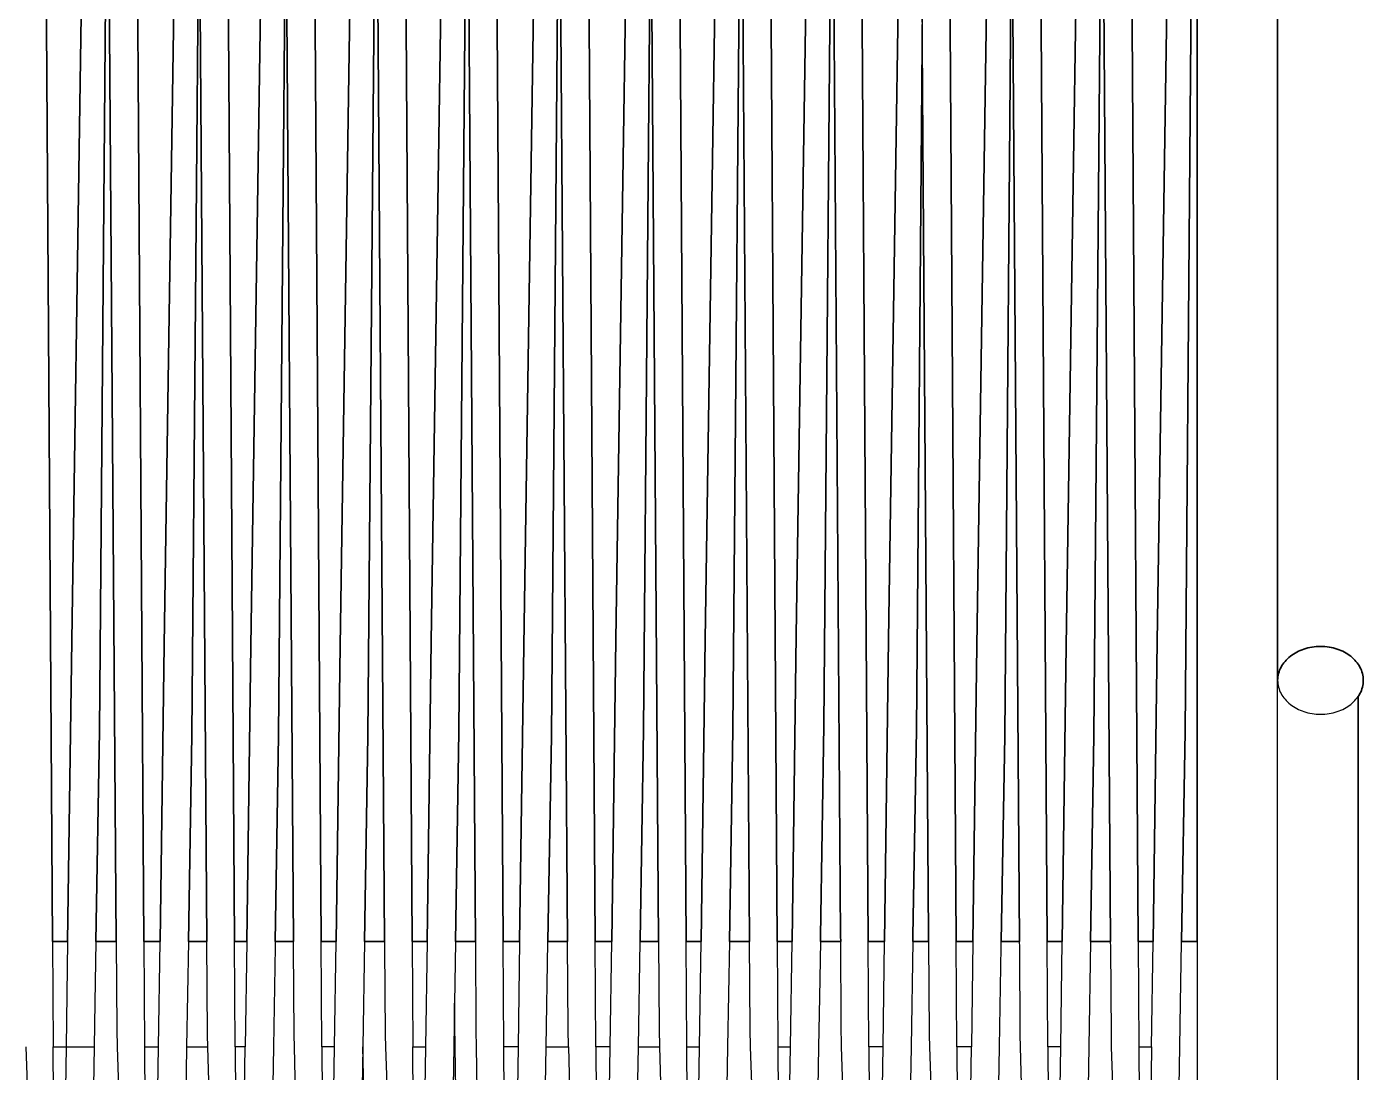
# Model space of a CAD drawing. Header units: millimetres. Extents: x 0 to 1881, y -1115 to 723.
# Drawn here: x 425.9 to 705.2, y -760.8 to -542.4 of the extents above; entities that cross this region are included whole.
import ezdxf

# ---------------------------------------------------------------- set-up
doc = ezdxf.new("R2010")
doc.units = ezdxf.units.MM
doc.layers.add('Blocks', color=7, linetype='Continuous')
doc.layers.add('Blocks$Inner', color=7, linetype='Continuous', lineweight=25, true_color=0x007f00)
doc.layers.add('Blocks$Outline', color=7, linetype='Continuous', lineweight=35, true_color=0xff3f3f)

# ---------------------------------------------------------------- blocks, each defined once
blk = doc.blocks.new('PK4 Lounge Chair Back')
at = {"layer": 'Blocks$Inner'}
for p, q in [((687.31, 245.1), (687.31, 683.27)), ((448.4, 679.05), (450.34, 381.58)), ((601.75, 381.58), (599.81, 679.99)), ((469.45, 359.6), (469.31, 381.58)), ((471.91, 381.58), (471.58, 359.6)), ((481.67, 380.46), (481.66, 381.58)), ((490.24, 359.6), (490.57, 381.58)), ((496.49, 381.58), (496.12, 359.6)), ((591.75, 381.58), (596, 381.58)), ((623.64, 381.58), (623.31, 359.6)), ((641.97, 359.6), (642.3, 381.58)), ((652.41, 381.58), (648.22, 381.58)), ((667.22, 381.58), (670.51, 381.58)), ((450.48, 359.6), (451.23, 245.1)), ((459.32, 359.6), (463.72, 359.6)), ((507.34, 245.1), (506.59, 359.6)), ((515.44, 359.6), (515.13, 359.6)), ((528.58, 359.6), (525.62, 359.6)), ((539.11, 359.6), (542.21, 245.1)), ((583.68, 245.1), (585.51, 359.6)), ((660.98, 359.6), (659.16, 245.1))]:
    blk.add_line(p, q, dxfattribs=at)
for points in [[(480.05, 604.49), (481.66, 381.58), (477.83, 381.58), (478.54, 424.51), (480.05, 604.49)], [(500.69, 381.58), (496.49, 381.58), (497.2, 424.51), (498.9, 627.72)], [(506.44, 381.58), (504.5, 679.46)], [(612.21, 679.56), (613.01, 568.94), (614.36, 382.66), (614.37, 381.58), (614.51, 362.01), (614.55, 359.6), (618.55, 245.1)], [(667.14, 271.84), (666.27, 274.54), (665.48, 276.69), (666.86, 359.6), (667.01, 368.66), (667.22, 381.4), (667.22, 381.58), (667.95, 425.42), (670.07, 682.55)], [(670.51, 683.27), (670.51, 381.58), (670.51, 381.4), (670.51, 359.6), (670.51, 245.1), (669.6, 245.1), (669.53, 245.1), (668.99, 237.96), (668.6, 234.81), (668.12, 232.08)], [(431.31, 381.58), (429.37, 679.22), (429.3, 679.39), (429.23, 679.56), (429.3, 679.39), (429.37, 679.22), (429.43, 679.1)], [(453.78, 381.58), (454.61, 443.54), (458.17, 677.73), (458.37, 677.82), (458.57, 677.91), (458.76, 678.02), (458.95, 678.15), (459.14, 678.29), (459.31, 678.44), (459.48, 678.61), (459.65, 678.79)], [(467.36, 679.19), (469.31, 381.58), (471.91, 381.58), (472.75, 443.36), (476.31, 677.54)], [(487.57, 359.6), (488.31, 245.1), (488.42, 245.1), (490.24, 359.6), (487.57, 359.6), (487.42, 381.58), (485.48, 679.46), (485.63, 679.75)], [(499.33, 678.74), (498.9, 627.72), (500.69, 381.58), (500.69, 380.49), (500.83, 362.01), (500.86, 359.6), (504.88, 245.1), (499.13, 245.1), (498.86, 245.1), (498.38, 237.5), (498, 234.1)], [(521.64, 245.1), (519.9, 359.6), (519.85, 362.92), (519.72, 381.4), (519.71, 381.58), (517.92, 628.63), (518.34, 678.75), (518.46, 678.58)], [(517.55, 680.3), (517.92, 628.63), (516.23, 425.42), (515.5, 381.58), (519.71, 381.58)], [(521.85, 677.84), (522.03, 677.93), (522.2, 678.04), (522.37, 678.15), (522.53, 678.28), (522.69, 678.41), (522.85, 678.56), (523, 678.72), (523.14, 678.89), (523.28, 679.07), (523.41, 679.27), (523.53, 679.47), (525.47, 381.58)], [(534.46, 359.6), (534.82, 381.4), (534.83, 381.58), (538.92, 381.58), (537.18, 621.12), (537.66, 678.3), (537.58, 678.38), (537.51, 678.46), (537.44, 678.55), (537.37, 678.64), (537.3, 678.73), (537.24, 678.83), (537.18, 678.93), (537.12, 679.04), (537.07, 679.15), (537.01, 679.26), (536.91, 679.5), (536.83, 679.75), (536.76, 680.02), (536.68, 680.37), (536.66, 680.55), (536.63, 680.74)], [(534.83, 381.58), (535.54, 424.51), (537.18, 621.12), (536.76, 680.02)], [(544.82, 359.6), (544.68, 381.58), (542.73, 679.98), (542.63, 679.75), (542.52, 679.54), (542.41, 679.33), (542.28, 679.14), (542.15, 678.95)], [(553.71, 359.6), (554.08, 381.58), (557.94, 381.58), (557.94, 381.73), (556.32, 605.77)], [(554.08, 381.58), (554.08, 381.76), (554.82, 425.78), (556.32, 605.77), (555.78, 680.02), (555.82, 679.86), (555.87, 679.7)], [(563.85, 359.6), (566.5, 359.6), (566.83, 381.58), (563.7, 381.58), (561.76, 679.98)], [(566.83, 381.58), (567.68, 444.62), (571.22, 677.55)], [(575.22, 678.92), (575.28, 678.83), (575.33, 678.74), (575.39, 678.65), (575.33, 678.74), (575.28, 678.83), (575.22, 678.92), (575.12, 679.11), (575.03, 679.32), (574.94, 679.54), (574.87, 679.78), (574.8, 680.02), (575.17, 628.99), (573.48, 425.78), (572.74, 381.58)], [(582.72, 381.58), (582.87, 359.6), (585.51, 359.6), (585.84, 381.58), (582.72, 381.58), (580.78, 679.98)], [(603.01, 245.1), (604.84, 359.6), (605.17, 381.58), (606.02, 444.62), (609.56, 677.57)], [(620.27, 359.6), (620.13, 381.58), (618.19, 678.99), (618.08, 678.85), (617.96, 678.72), (617.85, 678.59), (617.73, 678.47)], [(620.13, 381.58), (623.64, 381.58), (624.47, 443.36), (628.03, 677.55)], [(639.29, 359.6), (639.15, 381.58), (637.21, 678.99)], [(649.73, 678.78), (649.82, 678.9), (649.92, 679.02), (650.01, 679.15), (650.09, 679.28), (650.25, 679.56), (650.63, 627.72), (648.93, 424.51), (648.22, 381.58), (647.85, 359.6), (646.44, 274.91)], [(656.6, 245.1), (652.59, 359.6), (652.56, 362.01), (652.42, 380.49), (652.41, 381.58), (650.63, 627.72), (651.06, 679.31)], [(656.23, 678.99), (658.17, 381.58)], [(425.73, 359.6), (429.75, 245.1)], [(438.84, 677.62), (435.3, 444.44), (434.45, 381.58), (431.31, 381.58), (431.46, 359.6), (434.12, 359.6), (432.3, 245.1), (432.2, 245.1)], [(444.58, 381.58), (440.36, 381.58), (441.09, 425.6), (442.79, 628.81), (443.2, 677.91), (443.09, 677.98), (442.99, 678.05), (442.89, 678.13), (442.79, 678.21), (442.69, 678.3), (442.6, 678.39), (442.51, 678.49), (442.43, 678.6), (442.79, 628.81), (444.58, 381.58), (444.72, 363.1), (444.77, 359.6), (448.55, 245.1)], [(461.39, 678.59), (461.92, 605.77), (460.41, 424.7), (459.69, 381.58), (459.32, 359.6), (459.06, 343.95), (457.93, 276.1), (457.93, 275.04), (457.38, 263.94), (455.12, 245.1), (451.63, 245.1), (453.45, 359.6)], [(462.83, 677.61), (462.67, 677.66), (462.52, 677.71), (461.92, 605.77), (463.55, 381.58), (463.58, 381.58)], [(494.49, 677.64), (494.61, 677.61), (494.73, 677.59), (494.85, 677.57), (494.97, 677.55), (491.41, 443.36), (490.57, 381.58), (487.42, 381.58)], [(513.62, 677.61), (513.73, 677.59), (513.85, 677.57), (513.97, 677.56), (510.43, 444.26), (509.58, 381.58), (509.25, 359.6)], [(533.44, 677.55), (533.31, 677.54), (529.75, 443.36), (528.91, 381.58)], [(552.93, 677.64), (552.8, 677.61), (552.68, 677.59), (552.56, 677.57), (549.02, 444.62), (548.17, 381.58)], [(576.97, 381.58), (576.96, 381.76), (575.17, 628.99), (575.58, 678.41), (575.65, 678.34), (575.72, 678.27), (575.8, 678.2)], [(585.84, 381.58), (586.7, 445.53), (590.22, 677.55), (590.1, 677.55), (589.97, 677.56), (589.84, 677.58), (589.72, 677.6), (589.59, 677.63), (589.47, 677.66), (589.35, 677.7), (589.23, 677.75), (589.11, 677.8), (588.99, 677.86)], [(611.08, 381.58), (611.1, 382.66), (611.81, 425.78), (613.01, 568.94), (613.92, 678.1), (613.8, 678.2), (613.68, 678.31)], [(639.15, 381.58), (642.3, 381.58), (643.13, 443.36), (646.7, 677.6)], [(661.31, 381.58), (662.16, 444.26), (665.7, 677.6), (665.6, 677.63), (665.49, 677.66), (665.38, 677.69), (665.28, 677.73), (665.18, 677.78), (665.08, 677.82), (664.98, 677.88), (664.88, 677.93)], [(604.84, 359.6), (601.9, 359.6), (602.64, 245.11)], [(600, 245.11), (596.19, 359.6), (596.12, 364.19), (596, 381.58), (595.99, 382.66), (594.19, 629.9), (592.5, 426.69), (591.76, 382.66), (591.75, 381.58), (591.55, 369.92), (591.38, 359.6), (590.02, 277.95)], [(704.15, 432.88), (704.15, 245.1), (687.35, 245.1)], [(434.45, 381.58), (434.12, 359.6), (439.99, 359.6)], [(440.36, 381.58), (440.15, 368.83), (439.99, 359.6), (438.61, 276.87)], [(467.09, 245.1), (463.72, 359.6), (463.69, 362.01), (463.55, 381.58), (459.69, 381.58)], [(477.83, 381.58), (477.81, 380.49), (477.46, 359.6), (477.26, 347.65)], [(485.67, 231.1), (485.1, 242.98), (484.95, 245.1), (484.07, 255.62), (481.84, 359.6), (481.8, 362.01), (481.67, 380.46), (481.58, 380.49)], [(509.58, 381.58), (506.44, 381.58), (506.59, 359.6), (509.25, 359.6), (507.43, 245.1)], [(515.5, 381.58), (515.49, 381.4), (515.28, 368.66)], [(526.36, 245.1), (525.62, 359.6), (525.47, 381.58), (528.91, 381.58), (528.58, 359.6), (526.76, 245.1), (526.36, 245.1), (523.67, 245.1), (523.75, 243.89), (524.26, 232.82), (524.3, 231.1)], [(537.09, 231.69), (537.09, 231.61), (537.1, 231.54), (537.12, 231.39), (537.16, 231.1), (535.16, 231.1), (535.3, 231.59), (535.41, 232.08), (535.78, 234.06), (536.09, 236.27), (536.59, 241.27), (536.83, 245.1), (537.04, 255.62), (536.9, 258.89), (536.57, 262.03), (536.1, 265.01), (535.51, 267.8), (535.09, 286.98), (534.2, 343.77), (534.46, 359.6), (539.11, 359.6), (539.05, 363.28), (538.92, 381.32), (538.92, 381.58)], [(547.84, 359.6), (544.82, 359.6), (545.57, 245.1), (546.02, 245.1), (547.84, 359.6), (548.17, 381.58), (544.68, 381.58)], [(557.94, 381.58), (558.08, 363.28), (558.13, 359.6)], [(564.59, 245.1), (563.85, 359.6), (563.7, 381.58)], [(581.24, 245.1), (577.16, 359.6), (577.1, 363.28), (576.97, 381.58), (573.03, 381.58), (572.74, 381.58), (572.37, 359.6), (570.98, 276.18), (571.94, 273.57), (572.99, 270.19), (571.94, 273.57), (570.98, 276.18), (570.94, 276.01), (570.89, 275.81), (570.8, 275.33), (570.61, 274.21), (570.68, 269.36), (570.52, 263.55), (569.9, 255.79), (568.58, 245.1), (564.68, 245.1)], [(601.9, 359.6), (601.75, 381.58), (605.17, 381.58)], [(614.37, 381.58), (611.08, 381.58), (610.71, 359.6), (610.47, 345.04), (609.34, 277.18), (610.54, 273.65), (611.17, 271.49), (611.77, 269.11), (611.36, 288.25), (610.47, 345.04)], [(631.55, 258.13), (631.2, 261.4), (630.69, 264.49), (630.06, 267.37), (628.91, 271.56), (627.78, 274.87), (628.91, 271.56), (630.06, 267.37), (629.68, 285.17), (628.99, 347.65), (629.19, 359.6), (629.54, 380.49), (629.56, 381.58)], [(641.66, 231.1), (637.4, 231.1), (637.31, 234.59), (636.83, 242.98), (636.67, 245.1), (633.57, 359.6), (633.53, 362.01), (633.4, 380.46), (633.39, 381.58)], [(429.75, 245.1), (432.2, 245.1), (431.46, 359.6)], [(470.2, 245.1), (470.07, 263.98), (471.58, 359.6), (469.45, 359.6), (470.07, 263.98), (469.76, 245.1)], [(498.99, 253.81), (498.85, 257.15), (498.51, 260.36), (497.88, 285.17), (496.12, 359.6), (494.71, 274.91), (494.71, 272.04), (494.36, 262.64), (492.48, 245.1)], [(552.32, 276.14), (553.45, 272.82), (554.61, 268.64), (554.23, 286.44), (553.53, 348.92), (553.71, 359.6), (558.13, 359.6), (561.31, 245.1), (564.59, 245.1), (564.68, 245.1), (566.5, 359.6)], [(582.87, 359.6), (583.62, 245.1), (583.68, 245.1), (587.34, 245.1)], [(658.32, 359.6), (659.06, 245.1), (659.16, 245.1), (662.98, 245.1), (662.2, 240.38), (661.36, 236.37), (661.03, 234.91), (660.78, 233.54), (660.61, 232.27), (660.56, 231.67), (660.53, 231.1), (657.33, 231.1)]]:
    blk.add_lwpolyline(points, dxfattribs=at)
for points in [[(633.39, 381.58), (631.77, 604.49), (630.27, 424.51), (629.56, 381.58)], [(696.75, 443.21), (696.29, 443.22), (695.83, 443.21), (695.38, 443.18), (694.93, 443.14), (694.49, 443.08), (694.06, 443), (693.64, 442.9), (693.22, 442.79), (692.81, 442.66), (692.42, 442.52), (692.03, 442.36), (691.65, 442.19), (691.29, 442.01), (690.94, 441.81), (690.6, 441.6), (690.27, 441.38), (689.96, 441.14), (689.66, 440.89), (689.38, 440.64), (689.11, 440.37), (688.86, 440.09), (688.62, 439.8), (688.4, 439.51), (688.2, 439.2), (688.02, 438.89), (687.86, 438.56), (687.72, 438.23), (687.6, 437.9), (687.5, 437.55), (687.42, 437.2), (687.36, 436.85), (687.32, 436.49), (687.31, 436.12), (687.32, 435.76), (687.36, 435.4), (687.42, 435.04), (687.5, 434.69), (687.6, 434.35), (687.72, 434.01), (687.86, 433.68), (688.02, 433.36), (688.2, 433.05), (688.4, 432.74), (688.62, 432.44), (688.86, 432.16), (689.11, 431.88), (689.38, 431.61), (689.66, 431.35), (689.96, 431.11), (690.27, 430.87), (690.6, 430.65), (690.94, 430.44), (691.29, 430.24), (691.65, 430.06), (692.03, 429.88), (692.42, 429.73), (692.81, 429.59), (693.22, 429.46), (693.64, 429.35), (694.06, 429.25), (694.49, 429.17), (694.93, 429.11), (695.38, 429.06), (695.83, 429.04), (696.29, 429.03), (696.75, 429.04), (697.2, 429.06), (697.65, 429.11), (698.09, 429.17), (698.52, 429.25), (698.94, 429.35), (699.36, 429.46), (699.76, 429.59), (700.15, 429.73), (700.54, 429.88), (700.91, 430.06), (701.27, 430.24), (701.62, 430.44), (701.96, 430.65), (702.28, 430.87), (702.59, 431.11), (702.89, 431.35), (703.17, 431.61), (703.43, 431.88), (703.68, 432.16), (703.91, 432.44), (704.13, 432.74), (704.32, 433.05), (704.5, 433.36), (704.66, 433.68), (704.8, 434.01), (704.92, 434.35), (705.02, 434.69), (705.1, 435.04), (705.15, 435.4), (705.19, 435.76), (705.2, 436.12), (705.19, 436.49), (705.15, 436.85), (705.1, 437.2), (705.02, 437.55), (704.92, 437.9), (704.8, 438.23), (704.66, 438.56), (704.5, 438.89), (704.32, 439.2), (704.13, 439.51), (703.91, 439.8), (703.68, 440.09), (703.43, 440.37), (703.17, 440.64), (702.89, 440.89), (702.59, 441.14), (702.28, 441.38), (701.96, 441.6), (701.62, 441.81), (701.27, 442.01), (700.91, 442.19), (700.54, 442.36), (700.15, 442.52), (699.76, 442.66), (699.36, 442.79), (698.94, 442.9), (698.52, 443), (698.09, 443.08), (697.65, 443.14), (697.2, 443.18)], [(453.78, 381.58), (450.34, 381.58), (450.48, 359.6), (453.45, 359.6)], [(661.31, 381.58), (658.17, 381.58), (658.32, 359.6), (660.98, 359.6)], [(513.75, 276.69), (514.54, 274.54), (515.42, 271.84), (516.29, 268.66), (517.06, 265.08), (516.54, 286.98), (515.44, 359.6), (515.28, 368.66), (515.13, 359.6)], [(623.31, 359.6), (620.27, 359.6), (621.02, 245.1), (621.49, 245.1)], [(640.15, 245.1), (641.97, 359.6), (639.29, 359.6), (640.04, 245.1)]]:
    blk.add_lwpolyline(points, close=True, dxfattribs=at)
at = {"layer": 'Blocks$Outline'}
for points in [[(667.22, 381.58), (667.95, 425.42), (670.07, 682.53)], [(670.51, 683.27), (670.51, 381.58)], [(687.31, 436.12), (687.31, 683.27)], [(431.31, 381.58), (429.37, 679.22)], [(450.34, 381.58), (448.4, 679.05)], [(476.31, 677.54), (472.75, 443.36), (471.91, 381.58), (469.31, 381.58), (467.36, 679.19)], [(487.42, 381.58), (485.48, 679.46)], [(506.44, 381.58), (504.5, 679.46), (504.58, 679.6), (504.65, 679.75), (504.72, 679.9), (504.78, 680.06), (504.84, 680.22), (504.9, 680.39), (505, 680.74)], [(525.47, 381.58), (523.53, 679.47)], [(544.68, 381.58), (542.73, 679.98)], [(566.83, 381.58), (563.7, 381.58), (561.76, 679.98)], [(571.22, 677.55), (567.68, 444.62), (566.83, 381.58)], [(585.84, 381.58), (582.72, 381.58), (580.78, 679.98)], [(601.75, 381.58), (599.81, 679.99)], [(609.56, 677.57), (606.02, 444.62), (605.17, 381.58)], [(620.13, 381.58), (618.19, 678.99)], [(628.03, 677.55), (624.47, 443.36), (623.64, 381.58), (620.13, 381.58)], [(639.15, 381.58), (637.21, 678.99)], [(658.17, 381.58), (656.23, 678.99)], [(438.84, 677.62), (435.3, 444.44), (434.45, 381.58), (431.31, 381.58)], [(458.17, 677.73), (454.61, 443.54), (453.78, 381.58)], [(494.49, 677.64), (494.61, 677.61), (494.73, 677.59), (494.85, 677.57), (494.97, 677.55), (491.41, 443.36), (490.57, 381.58), (487.42, 381.58)], [(513.85, 677.57), (513.97, 677.56), (510.43, 444.26), (509.58, 381.58)], [(533.31, 677.54), (529.75, 443.36), (528.91, 381.58)], [(552.56, 677.57), (549.02, 444.62), (548.17, 381.58)], [(588.99, 677.86), (589.11, 677.8), (589.23, 677.75), (589.35, 677.7), (589.47, 677.66), (589.59, 677.63), (589.72, 677.6), (589.84, 677.58), (589.97, 677.56), (590.1, 677.55), (590.22, 677.55), (586.7, 445.53), (585.84, 381.58)], [(646.7, 677.6), (643.13, 443.36), (642.3, 381.58), (639.15, 381.58)], [(665.38, 677.69), (665.49, 677.66), (665.6, 677.63), (665.7, 677.6), (662.16, 444.26), (661.31, 381.58)], [(444.58, 381.58), (440.36, 381.58), (441.09, 425.6), (442.79, 628.81)], [(442.79, 628.81), (444.58, 381.58)], [(519.71, 381.58), (515.5, 381.58), (516.23, 425.42), (517.92, 628.63)], [(517.92, 628.63), (519.71, 381.58)], [(572.74, 381.58), (573.48, 425.78), (575.17, 628.99)], [(575.17, 628.99), (576.96, 381.76), (576.97, 381.58)], [(591.75, 381.58), (591.76, 382.66), (592.5, 426.69), (594.19, 629.9), (595.99, 382.66), (596, 381.58)], [(500.69, 381.58), (496.49, 381.58), (497.2, 424.51), (498.9, 627.72)], [(498.9, 627.72), (500.69, 381.58)], [(648.22, 381.58), (648.93, 424.51), (650.63, 627.72)], [(650.63, 627.72), (652.41, 381.58)], [(537.18, 621.12), (538.92, 381.58), (534.83, 381.58)], [(534.83, 381.58), (535.54, 424.51), (537.18, 621.12)], [(459.69, 381.58), (460.41, 424.7), (461.92, 605.77)], [(461.92, 605.77), (463.55, 381.58)], [(556.32, 605.77), (557.94, 381.73), (557.94, 381.58), (554.08, 381.58)], [(554.08, 381.58), (554.08, 381.76), (554.82, 425.78), (556.32, 605.77)], [(611.08, 381.58), (611.1, 382.66), (611.81, 425.78), (613.01, 568.94)], [(613.01, 568.94), (614.36, 382.66), (614.37, 381.58)], [(696.75, 443.21), (696.29, 443.22), (695.83, 443.21), (695.38, 443.18), (694.93, 443.14), (694.49, 443.08), (694.06, 443), (693.64, 442.9), (693.22, 442.79), (692.81, 442.66), (692.42, 442.52), (692.03, 442.36), (691.65, 442.19), (691.29, 442.01), (690.94, 441.81), (690.6, 441.6), (690.27, 441.38), (689.96, 441.14), (689.66, 440.89), (689.38, 440.64), (689.11, 440.37), (688.86, 440.09), (688.62, 439.8), (688.4, 439.51), (688.2, 439.2), (688.02, 438.89), (687.86, 438.56), (687.72, 438.23), (687.6, 437.9), (687.5, 437.55), (687.42, 437.2), (687.36, 436.85), (687.32, 436.49), (687.31, 436.12)], [(704.15, 432.78), (704.32, 433.05), (704.5, 433.36), (704.66, 433.68), (704.8, 434.01), (704.92, 434.35), (705.02, 434.69), (705.1, 435.04), (705.15, 435.4), (705.19, 435.76), (705.2, 436.12), (705.19, 436.49), (705.15, 436.85), (705.1, 437.2), (705.02, 437.55), (704.92, 437.9), (704.8, 438.23), (704.66, 438.56), (704.5, 438.89), (704.32, 439.2), (704.13, 439.51), (703.91, 439.8), (703.68, 440.09), (703.43, 440.37), (703.17, 440.64), (702.89, 440.89), (702.59, 441.14), (702.28, 441.38), (701.96, 441.6), (701.62, 441.81), (701.27, 442.01), (700.91, 442.19), (700.54, 442.36), (700.15, 442.52), (699.76, 442.66), (699.36, 442.79), (698.94, 442.9), (698.52, 443), (698.09, 443.08), (697.65, 443.14), (697.2, 443.18), (696.75, 443.21)], [(704.15, 245.1), (704.15, 432.78)], [(453.78, 381.58), (450.34, 381.58)], [(463.55, 381.58), (459.69, 381.58)], [(509.58, 381.58), (506.44, 381.58)], [(528.91, 381.58), (525.47, 381.58)], [(548.17, 381.58), (544.68, 381.58)], [(576.97, 381.58), (573.03, 381.58), (572.74, 381.58)], [(596, 381.58), (591.75, 381.58)], [(605.17, 381.58), (601.75, 381.58)], [(614.37, 381.58), (611.08, 381.58)], [(652.41, 381.58), (648.22, 381.58)], [(661.31, 381.58), (658.17, 381.58)], [(670.51, 381.58), (667.22, 381.58)]]:
    blk.add_lwpolyline(points, dxfattribs=at)
for points in [[(480.05, 604.49), (481.66, 381.58), (477.83, 381.58), (478.54, 424.51)], [(633.39, 381.58), (629.56, 381.58), (630.27, 424.51), (631.77, 604.49)]]:
    blk.add_lwpolyline(points, close=True, dxfattribs=at)

msp = doc.modelspace()

# ---------------------------------------------------------------- block references
at = {"layer": 'Blocks'}
msp.add_blockref('PK4 Lounge Chair Back', (0, -1115.03), dxfattribs=at)

doc.saveas('drawing.dxf')
